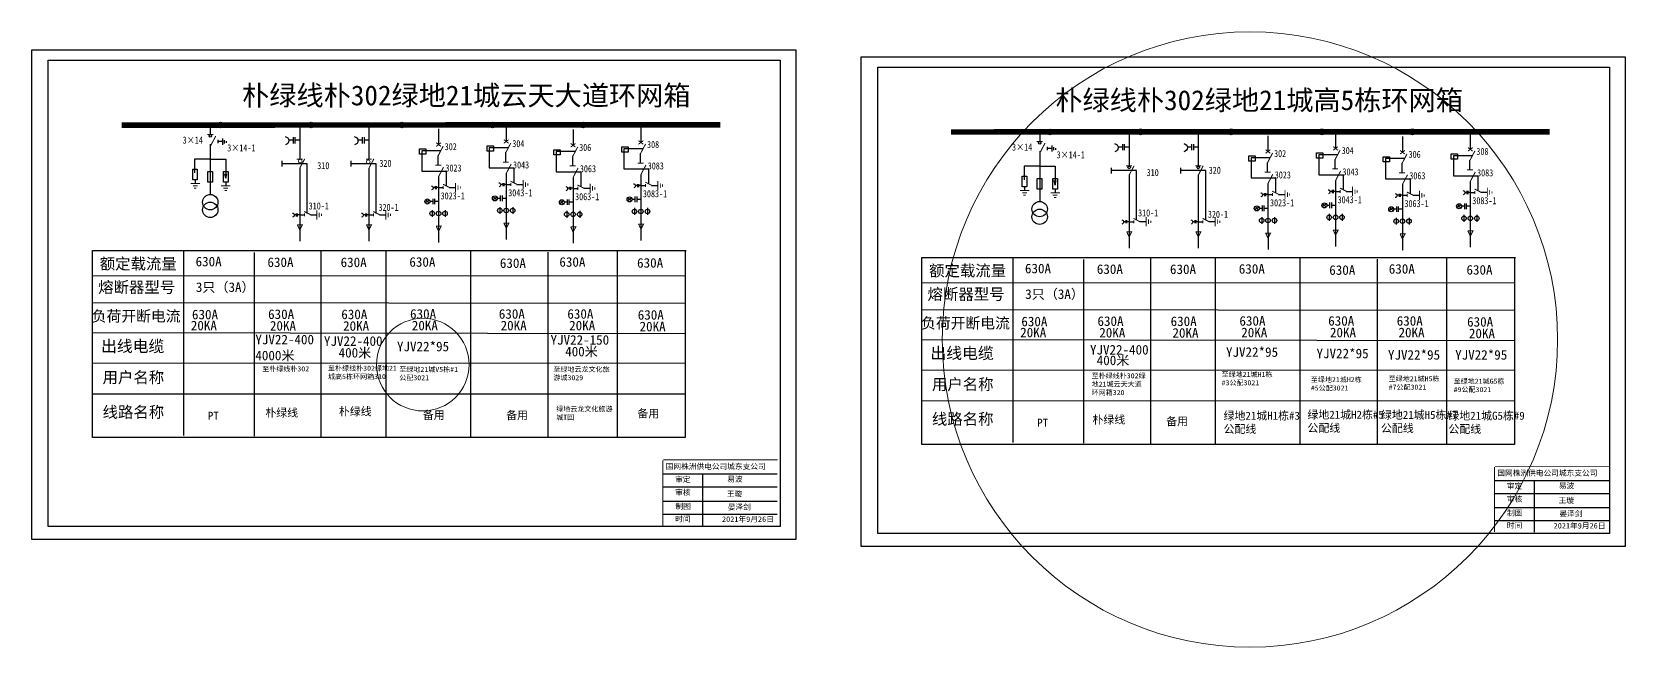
# Model space of a CAD drawing. Header units: millimetres. Extents: x 608 to 925, y 1932 to 2054.
import ezdxf

# ---------------------------------------------------------------- set-up
doc = ezdxf.new("R2010")
doc.units = ezdxf.units.MM
doc.linetypes.add('ACAD_ISO02W100', pattern=[15, 12, -3])
doc.linetypes.add('CENTER', pattern=[50.8, 31.75, -6.35, 6.35, -6.35])
doc.layers.add('1', color=7, linetype='Continuous')
doc.layers.add('2', color=7, linetype='Continuous')
doc.styles.add('HZ', font='simkai_0.ttf')
doc.styles.add('STYLE1', font='txt.shx', dxfattribs={"height": 2.6})
doc.styles.add('字体', font='simkai_0.ttf', dxfattribs={"height": 2.5})
doc.styles.add('道路名', font='simhei.ttf', dxfattribs={"width": 0.8})

msp = doc.modelspace()

# ---------------------------------------------------------------- linework, layer by layer
at = {"color": 7}
for p, q in [((643.04, 2035.57), (643.04, 2033.69)), ((660.85, 2035.08), (660.85, 2028.8)), ((674.61, 2035.08), (674.61, 2028.8)), ((688.5, 2034.81), (688.5, 2031.67)), ((701.96, 2035.42), (701.96, 2032.28)), ((715.29, 2034.65), (715.29, 2031.52)), ((728.79, 2035.23), (728.79, 2032.09)), ((808.2, 2034.19), (808.2, 2032.31)), ((867.13, 2034.04), (867.13, 2030.9)), ((893.95, 2033.85), (893.95, 2030.71)), ((826.01, 2033.7), (826.01, 2027.42)), ((839.78, 2033.7), (839.78, 2027.42)), ((853.66, 2033.43), (853.66, 2030.29)), ((880.45, 2033.27), (880.45, 2030.14)), ((643.03, 2028.73), (639.92, 2028.73)), ((639.92, 2028.73), (639.92, 2026.03)), ((660.85, 2026.99), (660.85, 2023.05)), ((674.61, 2026.99), (674.61, 2023.05)), ((688.5, 2025.28), (688.5, 2015.48)), ((701.96, 2025.89), (701.96, 2016.09)), ((715.29, 2025.13), (715.29, 2015.32)), ((728.79, 2025.7), (728.79, 2015.9)), ((808.2, 2027.35), (805.09, 2027.35)), ((805.09, 2027.35), (805.09, 2024.65)), ((826.01, 2025.61), (826.01, 2021.67)), ((839.78, 2025.61), (839.78, 2021.67)), ((867.13, 2024.51), (867.13, 2014.71)), ((893.95, 2024.32), (893.95, 2014.52)), ((660.85, 2023.05), (660.85, 2019.1)), ((674.61, 2023.05), (674.61, 2019.1)), ((688.5, 2023.1), (689.42, 2023.1)), ((690.62, 2023.12), (691.88, 2023.12)), ((701.96, 2023.71), (702.88, 2023.71)), ((704.09, 2023.73), (705.34, 2023.73)), ((715.29, 2022.94), (716.21, 2022.94)), ((717.41, 2022.97), (718.66, 2022.97)), ((728.79, 2023.52), (729.71, 2023.52)), ((730.91, 2023.54), (732.17, 2023.54)), ((826.01, 2021.67), (826.01, 2017.72)), ((839.78, 2021.67), (839.78, 2017.72)), ((853.66, 2023.9), (853.66, 2014.1)), ((853.66, 2021.72), (854.59, 2021.72)), ((855.79, 2021.74), (857.04, 2021.74)), ((867.13, 2022.33), (868.05, 2022.33)), ((869.25, 2022.35), (870.51, 2022.35)), ((880.45, 2023.75), (880.45, 2013.94)), ((880.45, 2021.56), (881.37, 2021.56)), ((882.57, 2021.59), (883.83, 2021.59)), ((893.95, 2022.14), (894.88, 2022.14)), ((896.08, 2022.16), (897.33, 2022.16)), ((660.85, 2019.1), (660.85, 2015.75)), ((674.61, 2019.1), (674.61, 2015.75)), ((660.85, 2017.67), (661.77, 2017.67)), ((662.97, 2017.7), (664.22, 2017.7)), ((674.61, 2017.67), (675.54, 2017.67)), ((676.74, 2017.7), (677.99, 2017.7)), ((826.01, 2017.72), (826.01, 2014.37)), ((826.01, 2016.29), (826.93, 2016.29)), ((828.13, 2016.32), (829.39, 2016.32)), ((839.78, 2017.72), (839.78, 2014.37)), ((839.78, 2016.29), (840.7, 2016.29)), ((841.9, 2016.32), (843.16, 2016.32))]:
    msp.add_line(p, q, dxfattribs=at)
at = {"color": 7, "linetype": 'CENTER'}
for p, q in [((660.85, 2015.73), (660.85, 2012.42)), ((674.62, 2015.73), (674.62, 2012.42)), ((688.51, 2015.49), (688.51, 2012.16)), ((701.97, 2016.1), (701.97, 2012.77)), ((715.29, 2015.33), (715.29, 2012)), ((728.8, 2015.91), (728.8, 2012.58)), ((826.01, 2014.35), (826.01, 2011.04)), ((839.78, 2014.35), (839.78, 2011.04)), ((853.67, 2014.11), (853.67, 2010.78)), ((867.13, 2014.72), (867.13, 2011.39)), ((880.45, 2013.95), (880.45, 2010.62)), ((893.96, 2014.53), (893.96, 2011.2))]:
    msp.add_line(p, q, dxfattribs=at)
at = {"color": 7, "linetype": 'Continuous'}
for p, q in [((619.55, 2010.54), (737.82, 2010.54)), ((619.55, 1973.32), (619.55, 2010.54)), ((637.68, 2010.53), (637.68, 1973.74)), ((651.8, 2010.15), (651.8, 1973.6)), ((665.08, 2010.47), (665.08, 1973.32)), ((678, 2010.46), (678, 1973.32)), ((694.85, 2010.47), (694.85, 1973.32)), ((710.26, 2010.25), (710.26, 1973.32)), ((724.04, 2010.65), (724.04, 1973.43)), ((737.63, 2010.54), (737.63, 1973.32)), ((784.72, 2009.16), (902.99, 2009.16)), ((784.72, 1971.93), (784.72, 2009.16)), ((802.84, 2009.15), (802.84, 1972.36)), ((816.96, 2008.77), (816.96, 1972.22)), ((830.25, 2009.09), (830.25, 1971.94)), ((843.16, 2009.08), (843.16, 1971.93)), ((860.02, 2009.09), (860.02, 1971.94)), ((875.43, 2008.87), (875.43, 1971.93)), ((889.2, 2009.27), (889.2, 1972.04)), ((902.79, 2009.16), (902.79, 1971.93)), ((619.55, 2005.57), (737.63, 2005.49)), ((784.72, 2004.19), (902.79, 2004.11)), ((619.55, 2000.22), (737.63, 2000.1)), ((784.72, 1998.84), (902.79, 1998.71)), ((619.55, 1994.25), (737.63, 1994.03)), ((784.72, 1992.87), (902.79, 1992.65)), ((619.55, 1988.2), (737.63, 1988.12)), ((784.72, 1986.81), (902.79, 1986.73)), ((619.55, 1982.04), (737.63, 1982.05)), ((784.72, 1980.66), (902.79, 1980.67)), ((737.63, 1973.32), (619.55, 1973.32)), ((902.79, 1971.93), (784.72, 1971.93)), ((733.16, 1966.1), (755.92, 1966.1)), ((741.06, 1966.16), (741.06, 1955.76)), ((898.78, 1964.79), (921.53, 1964.79)), ((906.68, 1964.85), (906.68, 1954.45)), ((733.16, 1963.5), (755.92, 1963.5)), ((898.78, 1962.19), (921.53, 1962.19)), ((733.16, 1960.68), (755.92, 1960.68)), ((733.16, 1958.09), (755.92, 1958.09)), ((898.78, 1959.37), (921.53, 1959.37)), ((898.78, 1956.78), (921.53, 1956.78))]:
    msp.add_line(p, q, dxfattribs=at)
at = {"color": 7}
for points in [[(607.5, 2050.5), (759.63, 2050.5), (759.63, 1953.03), (607.5, 1953.03)], [(610.78, 2048.5), (756.53, 2048.5), (756.53, 1955.58), (610.78, 1955.58)], [(772.67, 2049.11), (924.79, 2049.11), (924.79, 1951.65), (772.67, 1951.65)], [(775.94, 2047.11), (921.7, 2047.11), (921.7, 1954.19), (775.94, 1954.19)]]:
    msp.add_lwpolyline(points, close=True, dxfattribs=at)
for points, format in [([(625.36, 2035.55, 1.12, 1.12, 0), (744.61, 2035.58, 1.12, 1.12, 0)], "xyseb"), ([(790.52, 2034.17, 1.12, 1.12, 0), (909.78, 2034.2, 1.12, 1.12, 0)], "xyseb"), ([(642.45, 2033.67, 0.2, 0.2, 0), (643.63, 2033.67, 0.2, 0.2, 0)], "xyseb"), ([(643.12, 2031.46, 0.2, 0.2, 0), (644.12, 2033.35, 0.2, 0.2, 0)], "xyseb"), ([(657.95, 2033.24, -0.877934), (657.98, 2031.62)], "xyb"), ([(671.72, 2033.24, -0.877934), (671.75, 2031.62)], "xyb"), ([(688.97, 2032.03, 0.2, 0.2, 0), (688.03, 2031.31, 0.2, 0.2, 0)], "xyseb"), ([(688.03, 2032.03, 0.2, 0.2, 0), (688.97, 2031.31, 0.2, 0.2, 0)], "xyseb"), ([(688.43, 2029.47, 0.2, 0.2, 0), (689.42, 2031.36, 0.2, 0.2, 0)], "xyseb"), ([(702.43, 2032.64, 0.2, 0.2, 0), (701.5, 2031.93, 0.2, 0.2, 0)], "xyseb"), ([(701.5, 2032.64, 0.2, 0.2, 0), (702.43, 2031.93, 0.2, 0.2, 0)], "xyseb"), ([(701.89, 2030.08, 0.2, 0.2, 0), (702.89, 2031.97, 0.2, 0.2, 0)], "xyseb"), ([(715.75, 2031.88, 0.2, 0.2, 0), (714.82, 2031.16, 0.2, 0.2, 0)], "xyseb"), ([(714.82, 2031.88, 0.2, 0.2, 0), (715.75, 2031.16, 0.2, 0.2, 0)], "xyseb"), ([(715.21, 2029.31, 0.2, 0.2, 0), (716.21, 2031.2, 0.2, 0.2, 0)], "xyseb"), ([(729.26, 2032.45, 0.2, 0.2, 0), (728.32, 2031.73, 0.2, 0.2, 0)], "xyseb"), ([(728.32, 2032.45, 0.2, 0.2, 0), (729.26, 2031.73, 0.2, 0.2, 0)], "xyseb"), ([(728.72, 2029.89, 0.2, 0.2, 0), (729.72, 2031.78, 0.2, 0.2, 0)], "xyseb"), ([(807.61, 2032.29, 0.2, 0.2, 0), (808.79, 2032.29, 0.2, 0.2, 0)], "xyseb"), ([(808.28, 2030.08, 0.2, 0.2, 0), (809.28, 2031.97, 0.2, 0.2, 0)], "xyseb"), ([(823.11, 2031.86, -0.877934), (823.15, 2030.24)], "xyb"), ([(836.88, 2031.86, -0.877934), (836.91, 2030.24)], "xyb"), ([(854.13, 2030.65, 0.2, 0.2, 0), (853.2, 2029.93, 0.2, 0.2, 0)], "xyseb"), ([(853.2, 2030.65, 0.2, 0.2, 0), (854.13, 2029.93, 0.2, 0.2, 0)], "xyseb"), ([(867.59, 2031.26, 0.2, 0.2, 0), (866.66, 2030.54, 0.2, 0.2, 0)], "xyseb"), ([(866.66, 2031.26, 0.2, 0.2, 0), (867.59, 2030.54, 0.2, 0.2, 0)], "xyseb"), ([(867.05, 2028.7, 0.2, 0.2, 0), (868.05, 2030.59, 0.2, 0.2, 0)], "xyseb"), ([(894.42, 2031.07, 0.2, 0.2, 0), (893.49, 2030.35, 0.2, 0.2, 0)], "xyseb"), ([(893.49, 2031.07, 0.2, 0.2, 0), (894.42, 2030.35, 0.2, 0.2, 0)], "xyseb"), ([(660.26, 2028.78, 0.2, 0.2, 0), (661.43, 2028.78, 0.2, 0.2, 0)], "xyseb"), ([(660.85, 2026.94, 0.2, 0.2, 0), (661.84, 2028.83, 0.2, 0.2, 0)], "xyseb"), ([(674.03, 2028.78, 0.2, 0.2, 0), (675.2, 2028.78, 0.2, 0.2, 0)], "xyseb"), ([(674.61, 2026.94, 0.2, 0.2, 0), (675.61, 2028.83, 0.2, 0.2, 0)], "xyseb"), ([(687.84, 2027.57, 0.2, 0.2, 0), (689.02, 2027.57, 0.2, 0.2, 0)], "xyseb"), ([(701.3, 2028.18, 0.2, 0.2, 0), (702.48, 2028.18, 0.2, 0.2, 0)], "xyseb"), ([(701.96, 2025.89, 0.2, 0.2, 0), (702.96, 2027.79, 0.2, 0.2, 0)], "xyseb"), ([(714.62, 2027.41, 0.2, 0.2, 0), (715.8, 2027.41, 0.2, 0.2, 0)], "xyseb"), ([(728.13, 2027.99, 0.2, 0.2, 0), (729.31, 2027.99, 0.2, 0.2, 0)], "xyseb"), ([(728.79, 2025.7, 0.2, 0.2, 0), (729.79, 2027.6, 0.2, 0.2, 0)], "xyseb"), ([(825.42, 2027.4, 0.2, 0.2, 0), (826.6, 2027.4, 0.2, 0.2, 0)], "xyseb"), ([(826.01, 2025.56, 0.2, 0.2, 0), (827.01, 2027.45, 0.2, 0.2, 0)], "xyseb"), ([(839.19, 2027.4, 0.2, 0.2, 0), (840.37, 2027.4, 0.2, 0.2, 0)], "xyseb"), ([(839.78, 2025.56, 0.2, 0.2, 0), (840.78, 2027.45, 0.2, 0.2, 0)], "xyseb"), ([(853.59, 2028.09, 0.2, 0.2, 0), (854.59, 2029.98, 0.2, 0.2, 0)], "xyseb"), ([(880.92, 2030.49, 0.2, 0.2, 0), (879.98, 2029.78, 0.2, 0.2, 0)], "xyseb"), ([(879.98, 2030.49, 0.2, 0.2, 0), (880.92, 2029.78, 0.2, 0.2, 0)], "xyseb"), ([(880.38, 2027.93, 0.2, 0.2, 0), (881.37, 2029.82, 0.2, 0.2, 0)], "xyseb"), ([(893.88, 2028.51, 0.2, 0.2, 0), (894.88, 2030.4, 0.2, 0.2, 0)], "xyseb"), ([(688.5, 2025.28, 0.2, 0.2, 0), (689.5, 2027.18, 0.2, 0.2, 0)], "xyseb"), ([(702.83, 2024.37, 0.2, 0.2, 0), (704.16, 2023.71, 0.2, 0.2, 0)], "xyseb"), ([(715.29, 2025.13, 0.2, 0.2, 0), (716.28, 2027.02, 0.2, 0.2, 0)], "xyseb"), ([(853, 2026.19, 0.2, 0.2, 0), (854.18, 2026.19, 0.2, 0.2, 0)], "xyseb"), ([(853.66, 2023.9, 0.2, 0.2, 0), (854.66, 2025.79, 0.2, 0.2, 0)], "xyseb"), ([(866.47, 2026.8, 0.2, 0.2, 0), (867.64, 2026.8, 0.2, 0.2, 0)], "xyseb"), ([(867.13, 2024.51, 0.2, 0.2, 0), (868.13, 2026.41, 0.2, 0.2, 0)], "xyseb"), ([(879.79, 2026.03, 0.2, 0.2, 0), (880.97, 2026.03, 0.2, 0.2, 0)], "xyseb"), ([(880.45, 2023.75, 0.2, 0.2, 0), (881.45, 2025.64, 0.2, 0.2, 0)], "xyseb"), ([(893.29, 2026.61, 0.2, 0.2, 0), (894.47, 2026.61, 0.2, 0.2, 0)], "xyseb"), ([(893.95, 2024.32, 0.2, 0.2, 0), (894.95, 2026.21, 0.2, 0.2, 0)], "xyseb"), ([(687.05, 2023.45, -0.877934), (687.07, 2022.64)], "xyb"), ([(689.37, 2023.76, 0.2, 0.2, 0), (690.7, 2023.1, 0.2, 0.2, 0)], "xyseb"), ([(689.42, 2023.4, 0.2, 0.2, 0), (689.42, 2022.79, 0.2, 0.2, 0)], "xyseb"), ([(700.51, 2024.06, -0.877934), (700.53, 2023.25)], "xyb"), ([(702.88, 2024.02, 0.2, 0.2, 0), (702.88, 2023.4, 0.2, 0.2, 0)], "xyseb"), ([(713.84, 2023.29, -0.877934), (713.85, 2022.48)], "xyb"), ([(716.16, 2023.61, 0.2, 0.2, 0), (717.49, 2022.94, 0.2, 0.2, 0)], "xyseb"), ([(716.21, 2023.25, 0.2, 0.2, 0), (716.21, 2022.63, 0.2, 0.2, 0)], "xyseb"), ([(727.34, 2023.87, -0.877934), (727.36, 2023.06)], "xyb"), ([(729.66, 2024.18, 0.2, 0.2, 0), (730.99, 2023.52, 0.2, 0.2, 0)], "xyseb"), ([(729.71, 2023.83, 0.2, 0.2, 0), (729.71, 2023.21, 0.2, 0.2, 0)], "xyseb"), ([(852.21, 2022.07, -0.877934), (852.23, 2021.26)], "xyb"), ([(854.53, 2022.38, 0.2, 0.2, 0), (855.86, 2021.72, 0.2, 0.2, 0)], "xyseb"), ([(854.59, 2022.02, 0.2, 0.2, 0), (854.59, 2021.41, 0.2, 0.2, 0)], "xyseb"), ([(865.68, 2022.68, -0.877934), (865.69, 2021.87)], "xyb"), ([(868, 2022.99, 0.2, 0.2, 0), (869.33, 2022.33, 0.2, 0.2, 0)], "xyseb"), ([(868.05, 2022.63, 0.2, 0.2, 0), (868.05, 2022.02, 0.2, 0.2, 0)], "xyseb"), ([(879, 2021.91, -0.877934), (879.02, 2021.1)], "xyb"), ([(881.32, 2022.22, 0.2, 0.2, 0), (882.65, 2021.56, 0.2, 0.2, 0)], "xyseb"), ([(881.37, 2021.87, 0.2, 0.2, 0), (881.37, 2021.25, 0.2, 0.2, 0)], "xyseb"), ([(892.5, 2022.49, -0.877934), (892.52, 2021.68)], "xyb"), ([(894.82, 2022.8, 0.2, 0.2, 0), (896.15, 2022.14, 0.2, 0.2, 0)], "xyseb"), ([(894.88, 2022.44, 0.2, 0.2, 0), (894.88, 2021.83, 0.2, 0.2, 0)], "xyseb"), ([(659.4, 2018.03, -0.877934), (659.41, 2017.22)], "xyb"), ([(661.72, 2018.34, 0.2, 0.2, 0), (663.05, 2017.67, 0.2, 0.2, 0)], "xyseb"), ([(661.77, 2017.98, 0.2, 0.2, 0), (661.77, 2017.37, 0.2, 0.2, 0)], "xyseb"), ([(673.17, 2018.03, -0.877934), (673.18, 2017.22)], "xyb"), ([(675.48, 2018.34, 0.2, 0.2, 0), (676.82, 2017.67, 0.2, 0.2, 0)], "xyseb"), ([(675.54, 2017.98, 0.2, 0.2, 0), (675.54, 2017.37, 0.2, 0.2, 0)], "xyseb"), ([(660.35, 2015.69, 0.2, 0.2, 0), (661.37, 2015.69, 0.2, 0.2, 0), (660.85, 2014.66, 0.2, 0.2, 0), (660.37, 2015.71, 0.2, 0.2, 0)], "xyseb"), ([(674.12, 2015.69, 0.2, 0.2, 0), (675.14, 2015.69, 0.2, 0.2, 0), (674.62, 2014.66, 0.2, 0.2, 0), (674.14, 2015.71, 0.2, 0.2, 0)], "xyseb"), ([(688.01, 2015.42, 0.2, 0.2, 0), (689.03, 2015.42, 0.2, 0.2, 0), (688.51, 2014.39, 0.2, 0.2, 0), (688.02, 2015.44, 0.2, 0.2, 0)], "xyseb"), ([(701.47, 2016.03, 0.2, 0.2, 0), (702.49, 2016.03, 0.2, 0.2, 0), (701.97, 2015, 0.2, 0.2, 0), (701.49, 2016.05, 0.2, 0.2, 0)], "xyseb"), ([(714.79, 2015.26, 0.2, 0.2, 0), (715.81, 2015.26, 0.2, 0.2, 0), (715.29, 2014.24, 0.2, 0.2, 0), (714.81, 2015.28, 0.2, 0.2, 0)], "xyseb"), ([(728.3, 2015.84, 0.2, 0.2, 0), (729.32, 2015.84, 0.2, 0.2, 0), (728.8, 2014.81, 0.2, 0.2, 0), (728.31, 2015.86, 0.2, 0.2, 0)], "xyseb"), ([(824.56, 2016.65, -0.877934), (824.58, 2015.84)], "xyb"), ([(826.88, 2016.96, 0.2, 0.2, 0), (828.21, 2016.29, 0.2, 0.2, 0)], "xyseb"), ([(826.93, 2016.6, 0.2, 0.2, 0), (826.93, 2015.99, 0.2, 0.2, 0)], "xyseb"), ([(838.33, 2016.65, -0.877934), (838.34, 2015.84)], "xyb"), ([(840.65, 2016.96, 0.2, 0.2, 0), (841.98, 2016.29, 0.2, 0.2, 0)], "xyseb"), ([(840.7, 2016.6, 0.2, 0.2, 0), (840.7, 2015.99, 0.2, 0.2, 0)], "xyseb"), ([(825.52, 2014.31, 0.2, 0.2, 0), (826.53, 2014.31, 0.2, 0.2, 0), (826.01, 2013.28, 0.2, 0.2, 0), (825.53, 2014.32, 0.2, 0.2, 0)], "xyseb"), ([(839.29, 2014.31, 0.2, 0.2, 0), (840.3, 2014.31, 0.2, 0.2, 0), (839.78, 2013.28, 0.2, 0.2, 0), (839.3, 2014.32, 0.2, 0.2, 0)], "xyseb"), ([(853.17, 2014.04, 0.2, 0.2, 0), (854.19, 2014.04, 0.2, 0.2, 0), (853.67, 2013.01, 0.2, 0.2, 0), (853.19, 2014.06, 0.2, 0.2, 0)], "xyseb"), ([(866.64, 2014.65, 0.2, 0.2, 0), (867.65, 2014.65, 0.2, 0.2, 0), (867.13, 2013.62, 0.2, 0.2, 0), (866.65, 2014.67, 0.2, 0.2, 0)], "xyseb"), ([(879.96, 2013.88, 0.2, 0.2, 0), (880.97, 2013.88, 0.2, 0.2, 0), (880.45, 2012.85, 0.2, 0.2, 0), (879.97, 2013.9, 0.2, 0.2, 0)], "xyseb"), ([(893.46, 2014.46, 0.2, 0.2, 0), (894.48, 2014.46, 0.2, 0.2, 0), (893.96, 2013.43, 0.2, 0.2, 0), (893.48, 2014.48, 0.2, 0.2, 0)], "xyseb")]:
    msp.add_lwpolyline(points, format=format, dxfattribs=at)
for points in [[(644.53, 2032.59), (644.53, 2031.94)], [(645.44, 2032.3), (644.6, 2032.3)], [(645.44, 2032.86), (645.44, 2031.64)], [(645.81, 2032.51), (645.81, 2031.91)], [(646.17, 2032.34), (646.17, 2031.98)], [(659.51, 2032.56), (658.67, 2032.56)], [(659.51, 2033.12), (659.51, 2031.9)], [(659.88, 2033.12), (659.88, 2031.9)], [(660.85, 2032.56), (659.88, 2032.56)], [(673.28, 2032.56), (672.44, 2032.56)], [(673.28, 2033.12), (673.28, 2031.9)], [(673.65, 2033.12), (673.65, 2031.9)], [(674.61, 2032.56), (673.65, 2032.56)], [(809.7, 2031.21), (809.7, 2030.56)], [(810.6, 2030.91), (809.76, 2030.91)], [(810.6, 2031.47), (810.6, 2030.26)], [(810.98, 2031.13), (810.98, 2030.53)], [(811.33, 2030.96), (811.33, 2030.6)], [(824.67, 2031.18), (823.83, 2031.18)], [(824.67, 2031.74), (824.67, 2030.52)], [(825.04, 2031.74), (825.04, 2030.52)], [(826.01, 2031.18), (825.04, 2031.18)], [(838.44, 2031.18), (837.6, 2031.18)], [(838.44, 2031.74), (838.44, 2030.52)], [(838.81, 2031.74), (838.81, 2030.52)], [(839.78, 2031.18), (838.81, 2031.18)], [(657.28, 2028.42), (657.28, 2027.31)], [(671.05, 2028.42), (671.05, 2027.31)], [(822.45, 2027.04), (822.45, 2025.92)], [(836.22, 2027.04), (836.22, 2025.92)], [(687.83, 2023.11), (687.41, 2023.11)], [(687.83, 2023.39), (687.83, 2022.78)], [(688.02, 2023.39), (688.02, 2022.78)], [(688.5, 2023.11), (688.02, 2023.11)], [(701.29, 2023.72), (700.87, 2023.72)], [(701.29, 2024), (701.29, 2023.39)], [(701.48, 2024), (701.48, 2023.39)], [(701.96, 2023.72), (701.48, 2023.72)], [(714.61, 2022.95), (714.19, 2022.95)], [(714.61, 2023.23), (714.61, 2022.62)], [(714.8, 2023.23), (714.8, 2022.62)], [(715.28, 2022.95), (714.8, 2022.95)], [(728.12, 2023.53), (727.7, 2023.53)], [(728.12, 2023.81), (728.12, 2023.2)], [(728.31, 2023.81), (728.31, 2023.2)], [(728.79, 2023.53), (728.31, 2023.53)], [(852.99, 2021.73), (852.57, 2021.73)], [(852.99, 2022.01), (852.99, 2021.4)], [(853.18, 2022.01), (853.18, 2021.4)], [(853.66, 2021.73), (853.18, 2021.73)], [(866.46, 2022.34), (866.04, 2022.34)], [(866.46, 2022.62), (866.46, 2022.01)], [(866.64, 2022.62), (866.64, 2022.01)], [(867.13, 2022.34), (866.64, 2022.34)], [(879.78, 2021.57), (879.36, 2021.57)], [(879.78, 2021.85), (879.78, 2021.24)], [(879.97, 2021.85), (879.97, 2021.24)], [(880.45, 2021.57), (879.97, 2021.57)], [(893.28, 2022.15), (892.86, 2022.15)], [(893.28, 2022.43), (893.28, 2021.82)], [(893.47, 2022.43), (893.47, 2021.82)], [(893.95, 2022.15), (893.47, 2022.15)], [(660.17, 2017.96), (660.17, 2017.36)], [(660.36, 2017.96), (660.36, 2017.36)], [(673.94, 2017.96), (673.94, 2017.36)], [(674.13, 2017.96), (674.13, 2017.36)], [(660.17, 2017.68), (659.75, 2017.68)], [(660.84, 2017.68), (660.36, 2017.68)], [(673.94, 2017.68), (673.52, 2017.68)], [(674.61, 2017.68), (674.13, 2017.68)], [(825.34, 2016.3), (824.92, 2016.3)], [(825.34, 2016.58), (825.34, 2015.98)], [(825.52, 2016.58), (825.52, 2015.98)], [(826.01, 2016.3), (825.52, 2016.3)], [(839.11, 2016.3), (838.69, 2016.3)], [(839.11, 2016.58), (839.11, 2015.98)], [(839.29, 2016.58), (839.29, 2015.98)], [(839.78, 2016.3), (839.29, 2016.3)]]:
    msp.add_lwpolyline(points, dxfattribs=at)
at = {"color": 7, "linetype": 'ACAD_ISO02W100'}
for points in [[(662.33, 2017.97), (662.33, 2027.86), (657.28, 2027.86)], [(676.1, 2017.97), (676.1, 2027.86), (671.05, 2027.86)], [(827.49, 2016.59), (827.49, 2026.48), (822.45, 2026.48)], [(841.26, 2016.59), (841.26, 2026.48), (836.22, 2026.48)]]:
    msp.add_lwpolyline(points, dxfattribs=at)
at = {"color": 7, "linetype": 'Continuous', "const_width": 0.182}
for points in [[(733.16, 1968.76), (733.15, 1955.8)], [(733.25, 1968.89), (756, 1968.89)], [(898.78, 1967.45), (898.77, 1954.49)], [(898.87, 1967.58), (921.62, 1967.58)]]:
    msp.add_lwpolyline(points, dxfattribs=at)
at = {"color": 1, "lineweight": 5}
for centre, radius in [((850.08, 1992.84), 61.27), ((685.35, 1987.84), 9.22)]:
    msp.add_circle(centre, radius, dxfattribs=at)
at = {"color": 7}
for centre, radius in [((645.06, 2035.56), 0.556), ((663.12, 2035.57), 0.556), ((681.17, 2035.57), 0.556), ((699.22, 2035.57), 0.556), ((717.27, 2035.57), 0.556), ((810.22, 2034.18), 0.556), ((828.28, 2034.19), 0.556), ((846.33, 2034.19), 0.556), ((864.38, 2034.19), 0.556), ((882.43, 2034.19), 0.556), ((643.04, 2033.39), 0.256), ((808.2, 2032.01), 0.256), ((826.01, 2027.12), 0.256), ((839.78, 2027.12), 0.256)]:
    msp.add_circle(centre, radius, dxfattribs=at)
at = {"color": 0, "lineweight": 5}
for centre in [(660.95, 2028.37), (674.48, 2028.23)]:
    msp.add_circle(centre, 0.366, dxfattribs=at)
at = {"color": 7}
for points in [[(705.27, 2022.77), (705.45, 2022.77), (705.27, 2024.63), (705.45, 2024.63)], [(732.09, 2022.58), (732.28, 2022.58), (732.09, 2024.44), (732.28, 2024.44)], [(639.11, 2024), (639.11, 2023.81), (640.97, 2024), (640.97, 2023.81)], [(640.5, 2023.35), (640.5, 2023.53), (639.57, 2023.35), (639.57, 2023.53)], [(639.8, 2023.07), (639.8, 2022.88), (640.27, 2023.07), (640.27, 2022.88)], [(645.19, 2023.54), (645.19, 2023.35), (647.05, 2023.54), (647.05, 2023.35)], [(646.59, 2022.89), (646.59, 2023.08), (645.66, 2022.89), (645.66, 2023.08)], [(645.89, 2022.61), (645.89, 2022.42), (646.36, 2022.61), (646.36, 2022.42)], [(691.8, 2022.16), (691.99, 2022.16), (691.8, 2024.02), (691.99, 2024.02)], [(692.45, 2023.55), (692.27, 2023.55), (692.45, 2022.62), (692.27, 2022.62)], [(692.73, 2022.85), (692.92, 2022.85), (692.73, 2023.32), (692.92, 2023.32)], [(705.92, 2024.16), (705.73, 2024.16), (705.92, 2023.23), (705.73, 2023.23)], [(706.2, 2023.47), (706.38, 2023.47), (706.2, 2023.93), (706.38, 2023.93)], [(718.59, 2022), (718.77, 2022), (718.59, 2023.86), (718.77, 2023.86)], [(719.24, 2023.4), (719.05, 2023.4), (719.24, 2022.47), (719.05, 2022.47)], [(719.52, 2022.7), (719.71, 2022.7), (719.52, 2023.16), (719.71, 2023.16)], [(732.74, 2023.97), (732.56, 2023.97), (732.74, 2023.04), (732.56, 2023.04)], [(733.02, 2023.28), (733.21, 2023.28), (733.02, 2023.74), (733.21, 2023.74)], [(804.27, 2022.62), (804.27, 2022.43), (806.13, 2022.62), (806.13, 2022.43)], [(805.67, 2021.96), (805.67, 2022.15), (804.74, 2021.96), (804.74, 2022.15)], [(804.97, 2021.68), (804.97, 2021.5), (805.43, 2021.68), (805.43, 2021.5)], [(810.36, 2022.16), (810.36, 2021.97), (812.22, 2022.16), (812.22, 2021.97)], [(811.75, 2021.51), (811.75, 2021.69), (810.82, 2021.51), (810.82, 2021.69)], [(811.05, 2021.23), (811.05, 2021.04), (811.52, 2021.23), (811.52, 2021.04)], [(856.97, 2020.77), (857.15, 2020.77), (856.97, 2022.64), (857.15, 2022.64)], [(857.62, 2022.17), (857.43, 2022.17), (857.62, 2021.24), (857.43, 2021.24)], [(857.9, 2021.47), (858.08, 2021.47), (857.9, 2021.94), (858.08, 2021.94)], [(870.43, 2021.39), (870.62, 2021.39), (870.43, 2023.25), (870.62, 2023.25)], [(871.08, 2022.78), (870.9, 2022.78), (871.08, 2021.85), (870.9, 2021.85)], [(871.36, 2022.08), (871.55, 2022.08), (871.36, 2022.55), (871.55, 2022.55)], [(883.75, 2020.62), (883.94, 2020.62), (883.75, 2022.48), (883.94, 2022.48)], [(884.4, 2022.02), (884.22, 2022.02), (884.4, 2021.08), (884.22, 2021.08)], [(884.68, 2021.32), (884.87, 2021.32), (884.68, 2021.78), (884.87, 2021.78)], [(897.26, 2021.2), (897.44, 2021.2), (897.26, 2023.06), (897.44, 2023.06)], [(897.91, 2022.59), (897.72, 2022.59), (897.91, 2021.66), (897.72, 2021.66)], [(898.19, 2021.89), (898.37, 2021.89), (898.19, 2022.36), (898.37, 2022.36)], [(664.15, 2016.73), (664.33, 2016.73), (664.15, 2018.6), (664.33, 2018.6)], [(664.8, 2018.13), (664.61, 2018.13), (664.8, 2017.2), (664.61, 2017.2)], [(677.92, 2016.73), (678.1, 2016.73), (677.92, 2018.6), (678.1, 2018.6)], [(678.57, 2018.13), (678.38, 2018.13), (678.57, 2017.2), (678.38, 2017.2)], [(665.08, 2017.43), (665.26, 2017.43), (665.08, 2017.9), (665.26, 2017.9)], [(678.85, 2017.43), (679.03, 2017.43), (678.85, 2017.9), (679.03, 2017.9)], [(829.31, 2015.35), (829.5, 2015.35), (829.31, 2017.21), (829.5, 2017.21)], [(829.96, 2016.75), (829.78, 2016.75), (829.96, 2015.82), (829.78, 2015.82)], [(830.24, 2016.05), (830.43, 2016.05), (830.24, 2016.52), (830.43, 2016.52)], [(843.08, 2015.35), (843.27, 2015.35), (843.08, 2017.21), (843.27, 2017.21)], [(843.73, 2016.75), (843.55, 2016.75), (843.73, 2015.82), (843.55, 2015.82)], [(844.01, 2016.05), (844.2, 2016.05), (844.01, 2016.52), (844.2, 2016.52)]]:
    msp.add_trace(points, dxfattribs=at)
at = {"layer": '1', "color": 7}
for p, q in [((643.03, 2031.73), (643.03, 2021.82)), ((698.59, 2031.02), (698.59, 2027.02)), ((702.39, 2031.02), (698.59, 2031.02)), ((725.42, 2030.83), (725.42, 2026.83)), ((729.22, 2030.83), (725.42, 2030.83)), ((643.03, 2028.73), (646.13, 2028.73)), ((646.13, 2028.73), (646.13, 2024.95)), ((685.13, 2030.41), (685.13, 2026.4)), ((688.93, 2030.41), (685.13, 2030.41)), ((688.43, 2027.57), (688.43, 2029.47)), ((701.89, 2028.18), (701.89, 2030.08)), ((711.92, 2030.26), (711.92, 2026.25)), ((715.71, 2030.26), (711.92, 2030.26)), ((715.21, 2027.41), (715.21, 2029.31)), ((728.72, 2027.99), (728.72, 2029.89)), ((808.2, 2030.35), (808.2, 2020.43)), ((850.3, 2029.03), (850.3, 2025.02)), ((854.09, 2029.03), (850.3, 2029.03)), ((853.59, 2026.19), (853.59, 2028.09)), ((863.76, 2029.64), (863.76, 2025.63)), ((867.55, 2029.64), (863.76, 2029.64)), ((867.05, 2026.8), (867.05, 2028.7)), ((877.08, 2028.88), (877.08, 2024.87)), ((880.88, 2028.88), (877.08, 2028.88)), ((880.38, 2026.03), (880.38, 2027.93)), ((890.59, 2029.45), (890.59, 2025.44)), ((894.38, 2029.45), (890.59, 2029.45)), ((893.88, 2026.61), (893.88, 2028.51)), ((640.04, 2024.64), (640.04, 2024)), ((646.13, 2024.95), (645.93, 2025.86)), ((646.13, 2024.95), (646.33, 2025.86)), ((685.13, 2026.4), (690.01, 2026.4)), ((690.01, 2026.4), (690.01, 2023.49)), ((698.59, 2027.02), (703.47, 2027.02)), ((703.47, 2027.02), (703.47, 2024.1)), ((711.92, 2026.25), (716.8, 2026.25)), ((716.8, 2026.25), (716.8, 2023.33)), ((725.42, 2026.83), (730.3, 2026.83)), ((730.3, 2026.83), (730.3, 2023.91)), ((808.2, 2027.35), (811.29, 2027.35)), ((811.29, 2023.57), (811.09, 2024.48)), ((811.29, 2027.35), (811.29, 2023.57)), ((811.29, 2023.57), (811.49, 2024.48)), ((850.3, 2025.02), (855.18, 2025.02)), ((855.18, 2025.02), (855.18, 2022.11)), ((863.76, 2025.63), (868.64, 2025.63)), ((868.64, 2025.63), (868.64, 2022.72)), ((877.08, 2024.87), (881.96, 2024.87)), ((881.96, 2024.87), (881.96, 2021.95)), ((890.59, 2025.44), (895.47, 2025.44)), ((895.47, 2025.44), (895.47, 2022.53)), ((646.12, 2024.18), (646.12, 2023.54)), ((700.14, 2021.22), (699.31, 2020.66)), ((700.08, 2020.59), (699.39, 2021.31)), ((700.79, 2021.49), (700.79, 2020.39)), ((701.14, 2021.49), (701.14, 2020.39)), ((726.91, 2020.4), (726.21, 2021.12)), ((727.61, 2021.3), (727.61, 2020.2)), ((727.96, 2021.3), (727.96, 2020.2)), ((805.2, 2023.25), (805.2, 2022.62)), ((811.29, 2022.8), (811.29, 2022.16)), ((686.68, 2020.61), (685.85, 2020.05)), ((686.62, 2019.97), (685.92, 2020.7)), ((687.32, 2020.33), (686.77, 2020.33)), ((687.25, 2018.61), (687.25, 2017.25)), ((687.32, 2020.88), (687.32, 2019.78)), ((687.67, 2020.88), (687.67, 2019.78)), ((688.5, 2020.33), (687.67, 2020.33)), ((689.81, 2018.61), (689.81, 2017.25)), ((700.79, 2020.94), (700.23, 2020.94)), ((700.71, 2019.23), (700.71, 2017.87)), ((701.96, 2020.94), (701.14, 2020.94)), ((703.27, 2019.23), (703.27, 2017.87)), ((713.46, 2020.46), (712.63, 2019.89)), ((713.4, 2019.82), (712.71, 2020.55)), ((714.11, 2020.17), (713.55, 2020.17)), ((714.04, 2018.46), (714.04, 2017.1)), ((714.11, 2020.72), (714.11, 2019.63)), ((714.46, 2020.72), (714.46, 2019.63)), ((715.29, 2020.17), (714.46, 2020.17)), ((716.6, 2018.46), (716.6, 2017.1)), ((726.97, 2021.03), (726.14, 2020.47)), ((727.61, 2020.75), (727.06, 2020.75)), ((727.54, 2019.04), (727.54, 2017.67)), ((728.79, 2020.75), (727.96, 2020.75)), ((730.1, 2019.04), (730.1, 2017.67)), ((851.84, 2019.23), (851.01, 2018.67)), ((851.78, 2018.59), (851.09, 2019.32)), ((852.49, 2018.95), (851.93, 2018.95)), ((852.49, 2019.5), (852.49, 2018.4)), ((852.84, 2019.5), (852.84, 2018.4)), ((853.66, 2018.95), (852.84, 2018.95)), ((865.31, 2019.84), (864.47, 2019.28)), ((865.25, 2019.2), (864.55, 2019.93)), ((865.95, 2019.56), (865.39, 2019.56)), ((865.95, 2020.11), (865.95, 2019.01)), ((866.3, 2020.11), (866.3, 2019.01)), ((867.13, 2019.56), (866.3, 2019.56)), ((878.63, 2019.08), (877.8, 2018.51)), ((878.57, 2018.44), (877.87, 2019.16)), ((879.27, 2018.79), (878.72, 2018.79)), ((879.27, 2019.34), (879.27, 2018.24)), ((879.62, 2019.34), (879.62, 2018.24)), ((880.45, 2018.79), (879.62, 2018.79)), ((892.13, 2019.65), (891.3, 2019.09)), ((892.07, 2019.01), (891.38, 2019.74)), ((892.78, 2019.37), (892.22, 2019.37)), ((892.78, 2019.92), (892.78, 2018.82)), ((893.13, 2019.92), (893.13, 2018.82)), ((893.95, 2019.37), (893.13, 2019.37)), ((852.41, 2017.23), (852.41, 2015.87)), ((854.98, 2017.23), (854.98, 2015.87)), ((865.88, 2017.84), (865.88, 2016.48)), ((868.44, 2017.84), (868.44, 2016.48)), ((879.2, 2017.08), (879.2, 2015.72)), ((881.76, 2017.08), (881.76, 2015.72)), ((892.7, 2017.65), (892.7, 2016.29)), ((895.27, 2017.65), (895.27, 2016.29))]:
    msp.add_line(p, q, dxfattribs=at)
for points in [[(684.68, 2030.79), (685.94, 2030.79), (685.94, 2029.75), (684.68, 2029.75)], [(698.15, 2031.4), (699.41, 2031.4), (699.41, 2030.37), (698.15, 2030.37)], [(724.97, 2031.21), (726.23, 2031.21), (726.23, 2030.18), (724.97, 2030.18)], [(711.47, 2030.63), (712.73, 2030.63), (712.73, 2029.6), (711.47, 2029.6)], [(849.85, 2029.41), (851.11, 2029.41), (851.11, 2028.37), (849.85, 2028.37)], [(863.31, 2030.02), (864.57, 2030.02), (864.57, 2028.98), (863.31, 2028.98)], [(876.63, 2029.25), (877.89, 2029.25), (877.89, 2028.22), (876.63, 2028.22)], [(890.14, 2029.83), (891.4, 2029.83), (891.4, 2028.79), (890.14, 2028.79)]]:
    msp.add_lwpolyline(points, close=True, dxfattribs=at)
for centre, radius in [((643.03, 2020.19), 1.53), ((699.73, 2020.94), 0.504), ((726.55, 2020.75), 0.504), ((643.03, 2018.67), 1.53), ((686.26, 2020.33), 0.504), ((687.23, 2017.93), 0.45), ((688.5, 2017.93), 0.45), ((689.79, 2017.93), 0.45), ((700.7, 2018.54), 0.45), ((701.96, 2018.54), 0.45), ((703.26, 2018.54), 0.45), ((713.05, 2020.17), 0.504), ((714.02, 2017.78), 0.45), ((715.29, 2017.78), 0.45), ((716.58, 2017.78), 0.45), ((727.52, 2018.35), 0.45), ((728.79, 2018.35), 0.45), ((730.09, 2018.35), 0.45), ((808.2, 2018.81), 1.53), ((808.2, 2017.28), 1.53), ((851.43, 2018.95), 0.504), ((864.89, 2019.56), 0.504), ((878.21, 2018.79), 0.504), ((891.72, 2019.37), 0.504), ((852.4, 2016.55), 0.45), ((853.66, 2016.55), 0.45), ((854.96, 2016.55), 0.45), ((865.86, 2017.16), 0.45), ((867.13, 2017.16), 0.45), ((868.42, 2017.16), 0.45), ((879.18, 2016.4), 0.45), ((880.45, 2016.4), 0.45), ((881.74, 2016.4), 0.45), ((892.69, 2016.97), 0.45), ((893.95, 2016.97), 0.45), ((895.25, 2016.97), 0.45)]:
    msp.add_circle(centre, radius, dxfattribs=at)
at = {"layer": '2', "color": 7}
for points in [[(639.54, 2026.75), (640.45, 2026.75), (640.45, 2024.62), (639.54, 2024.62)], [(642.56, 2026.32), (643.47, 2026.32), (643.47, 2024.18), (642.56, 2024.18)], [(645.67, 2026.32), (646.58, 2026.32), (646.58, 2024.18), (645.67, 2024.18)], [(804.71, 2025.37), (805.62, 2025.37), (805.62, 2023.23), (804.71, 2023.23)], [(807.72, 2024.94), (808.63, 2024.94), (808.63, 2022.8), (807.72, 2022.8)], [(810.83, 2024.94), (811.74, 2024.94), (811.74, 2022.8), (810.83, 2022.8)]]:
    msp.add_lwpolyline(points, close=True, dxfattribs=at)

# ---------------------------------------------------------------- texts
at = {"color": 7, "linetype": 'Continuous', "style": '道路名', "width": 0.8}
for s, p in [('3×14', (637.54, 2031.85)), ('3×14-1', (646.41, 2030.31)), ('302', (689.72, 2030.55)), ('304', (703.18, 2031.16)), ('306', (716.5, 2030.39)), ('308', (730.01, 2030.97)), ('3×14', (802.7, 2030.46)), ('304', (868.34, 2029.78)), ('308', (895.17, 2029.59)), ('310', (664.34, 2026.77)), ('320', (676.71, 2027.23)), ('3023', (689.86, 2026.3)), ('3043', (703.32, 2026.91)), ('3063', (716.64, 2026.15)), ('3083', (730.15, 2026.72)), ('3×14-1', (811.57, 2028.93)), ('302', (854.88, 2029.17)), ('306', (881.67, 2029.01)), ('310', (829.5, 2025.39)), ('320', (841.87, 2025.85)), ('3023', (855.02, 2024.92)), ('3043', (868.49, 2025.53)), ('3063', (881.81, 2024.76)), ('3083', (895.31, 2025.34)), ('3023-1', (688.9, 2020.75)), ('3043-1', (702.37, 2021.36)), ('3063-1', (715.69, 2020.59)), ('3083-1', (729.19, 2021.17)), ('3043-1', (867.53, 2019.98)), ('3083-1', (894.36, 2019.79)), ('310-1', (662.63, 2018.74)), ('320-1', (676.53, 2018.46)), ('310-1', (827.8, 2017.36)), ('320-1', (841.7, 2017.08)), ('3023-1', (854.07, 2019.37)), ('3063-1', (880.85, 2019.21))]:
    msp.add_text(s, height=1.405, dxfattribs=at).set_placement(p)
at = {"color": 7, "char_height": 3.9701, "width": 574.8558, "attachment_point": 1}
for s, insert in [('{\\fSimSun|b0|i0|c134|p2;朴绿线朴302绿地21城云天大道环网箱}', (649.36, 2043.44)), ('{\\fSimSun|b0|i0|c134|p2;朴绿线朴302绿地21城高5栋环网箱}', (811.31, 2042.49))]:
    msp.add_mtext(s, dxfattribs=dict(at, insert=insert))
at = {"color": 7, "linetype": 'Continuous', "attachment_point": 1}
for s, insert, char_height, width, style in [('{\\fSimSun|b0|i0|c134|p2;额定载流量}', (621.02, 2009.06), 2.25, 17.3244, 'HZ'), ('{\\fSimSun|b0|i0|c134|p2;630A}', (640.11, 2009.32), 1.9076, 15.3388, 'STYLE1'), ('{\\fSimSun|b0|i0|c134|p2;630A}', (654.42, 2009.19), 1.9076, 15.3388, 'STYLE1'), ('{\\fSimSun|b0|i0|c134|p2;630A}', (668.99, 2009.17), 1.9076, 15.3388, 'STYLE1'), ('{\\fSimSun|b0|i0|c134|p2;630A}', (682.68, 2009.24), 1.9076, 15.3388, 'STYLE1'), ('{\\fSimSun|b0|i0|c134|p2;630A}', (700.7, 2009.01), 1.9076, 15.3388, 'STYLE1'), ('{\\fSimSun|b0|i0|c134|p2;630A}', (712.55, 2009.24), 1.9076, 15.3388, 'STYLE1'), ('{\\fSimSun|b0|i0|c134|p2;630A}', (728.03, 2009.06), 1.9076, 15.3388, 'STYLE1'), ('{\\fSimSun|b0|i0|c134|p2;额定载流量}', (786.18, 2007.68), 2.25, 17.3244, 'HZ'), ('{\\fSimSun|b0|i0|c134|p2;630A}', (805.27, 2007.94), 1.9076, 15.3388, 'STYLE1'), ('{\\fSimSun|b0|i0|c134|p2;630A}', (819.58, 2007.81), 1.9076, 15.3388, 'STYLE1'), ('{\\fSimSun|b0|i0|c134|p2;630A}', (834.15, 2007.79), 1.9076, 15.3388, 'STYLE1'), ('{\\fSimSun|b0|i0|c134|p2;630A}', (847.85, 2007.86), 1.9076, 15.3388, 'STYLE1'), ('{\\fSimSun|b0|i0|c134|p2;630A}', (865.87, 2007.63), 1.9076, 15.3388, 'STYLE1'), ('{\\fSimSun|b0|i0|c134|p2;630A}', (877.72, 2007.86), 1.9076, 15.3388, 'STYLE1'), ('{\\fSimSun|b0|i0|c134|p2;630A}', (893.19, 2007.68), 1.9076, 15.3388, 'STYLE1'), ('{\\fSimSun|b0|i0|c134|p2;熔断器型号}', (620.71, 2004.38), 2.25, 17.9688, 'HZ'), ('{\\fSimSun|b0|i0|c134|p2;3只（3A）}', (640.16, 2004.22), 1.9076, 15.3388, 'STYLE1'), ('{\\fSimSun|b0|i0|c134|p2;熔断器型号}', (785.87, 2003), 2.25, 17.9688, 'HZ'), ('{\\fSimSun|b0|i0|c134|p2;3只（3A）}', (805.32, 2002.84), 1.9076, 15.3388, 'STYLE1'), ('{\\fSimSun|b0|i0|c134|p2;\\H0.96x;负荷开断电流}', (619.43, 1998.58), 2.25, 20.5739, 'HZ'), ('{\\fSimSun|b0|i0|c134|p2;20KA}', (639.16, 1996.58), 1.9076, 15.3388, 'STYLE1'), ('{\\fSimSun|b0|i0|c134|p2;630A}', (639.39, 1998.78), 1.9076, 15.3388, 'STYLE1'), ('{\\fSimSun|b0|i0|c134|p2;630A}', (654.55, 1998.84), 1.9076, 15.3388, 'STYLE1'), ('{\\fSimSun|b0|i0|c134|p2;20KA}', (654.91, 1996.53), 1.9076, 15.3388, 'STYLE1'), ('{\\fSimSun|b0|i0|c134|p2;630A}', (669.12, 1998.81), 1.9076, 15.3388, 'STYLE1'), ('{\\fSimSun|b0|i0|c134|p2;20KA}', (669.48, 1996.5), 1.9076, 15.3388, 'STYLE1'), ('{\\fSimSun|b0|i0|c134|p2;630A}', (682.82, 1998.89), 1.9076, 15.3388, 'STYLE1'), ('{\\fSimSun|b0|i0|c134|p2;20KA}', (683.17, 1996.58), 1.9076, 15.3388, 'STYLE1'), ('{\\fSimSun|b0|i0|c134|p2;630A}', (700.49, 1998.89), 1.9076, 15.3388, 'STYLE1'), ('{\\fSimSun|b0|i0|c134|p2;20KA}', (700.85, 1996.58), 1.9076, 15.3388, 'STYLE1'), ('{\\fSimSun|b0|i0|c134|p2;630A}', (714.14, 1998.89), 1.9076, 15.3388, 'STYLE1'), ('{\\fSimSun|b0|i0|c134|p2;20KA}', (714.5, 1996.58), 1.9076, 15.3388, 'STYLE1'), ('{\\fSimSun|b0|i0|c134|p2;630A}', (728.16, 1998.7), 1.9076, 15.3388, 'STYLE1'), ('{\\fSimSun|b0|i0|c134|p2;20KA}', (728.52, 1996.39), 1.9076, 15.3388, 'STYLE1'), ('{\\fSimSun|b0|i0|c134|p2;\\H0.96x;负荷开断电流}', (784.59, 1997.19), 2.25, 20.5739, 'HZ'), ('{\\fSimSun|b0|i0|c134|p2;630A}', (804.55, 1997.39), 1.9076, 15.3388, 'STYLE1'), ('{\\fSimSun|b0|i0|c134|p2;630A}', (819.71, 1997.46), 1.9076, 15.3388, 'STYLE1'), ('{\\fSimSun|b0|i0|c134|p2;630A}', (834.28, 1997.43), 1.9076, 15.3388, 'STYLE1'), ('{\\fSimSun|b0|i0|c134|p2;630A}', (847.98, 1997.51), 1.9076, 15.3388, 'STYLE1'), ('{\\fSimSun|b0|i0|c134|p2;630A}', (865.66, 1997.51), 1.9076, 15.3388, 'STYLE1'), ('{\\fSimSun|b0|i0|c134|p2;630A}', (879.3, 1997.51), 1.9076, 15.3388, 'STYLE1'), ('{\\fSimSun|b0|i0|c134|p2;630A}', (893.32, 1997.32), 1.9076, 15.3388, 'STYLE1'), ('{\\fSimSun|b0|i0|c134|p2;出线电缆}', (621.27, 1992.67), 2.312, 15.7617, 'HZ'), ('{\\fSimSun|b0|i0|c134|p2;YJV22-400\\P4000米}', (652.01, 1993.79), 1.9076, 15.3388, 'STYLE1'), ('{\\fSimSun|b0|i0|c134|p2;YJV22-400}', (665.66, 1993.49), 1.9076, 15.3388, 'STYLE1'), ('{\\fSimSun|b0|i0|c134|p2;YJV22*95}', (680.21, 1992.41), 1.9076, 15.3388, 'STYLE1'), ('{\\fSimSun|b0|i0|c134|p2;YJV22-150}', (710.79, 1993.72), 1.9076, 15.3388, 'STYLE1'), ('{\\fSimSun|b0|i0|c134|p2;20KA}', (804.32, 1995.2), 1.9076, 15.3388, 'STYLE1'), ('{\\fSimSun|b0|i0|c134|p2;20KA}', (820.07, 1995.15), 1.9076, 15.3388, 'STYLE1'), ('{\\fSimSun|b0|i0|c134|p2;20KA}', (834.64, 1995.12), 1.9076, 15.3388, 'STYLE1'), ('{\\fSimSun|b0|i0|c134|p2;20KA}', (848.34, 1995.2), 1.9076, 15.3388, 'STYLE1'), ('{\\fSimSun|b0|i0|c134|p2;20KA}', (866.01, 1995.2), 1.9076, 15.3388, 'STYLE1'), ('{\\fSimSun|b0|i0|c134|p2;20KA}', (879.66, 1995.2), 1.9076, 15.3388, 'STYLE1'), ('{\\fSimSun|b0|i0|c134|p2;20KA}', (893.68, 1995.01), 1.9076, 15.3388, 'STYLE1'), ('{\\fSimSun|b0|i0|c134|p2;400米}', (668.59, 1991.17), 1.9076, 15.3388, 'STYLE1'), ('{\\fSimSun|b0|i0|c134|p2;400米}', (713.71, 1991.4), 1.9076, 15.3388, 'STYLE1'), ('{\\fSimSun|b0|i0|c134|p2;出线电缆}', (786.43, 1991.29), 2.312, 15.7617, 'HZ'), ('{\\fSimSun|b0|i0|c134|p2;YJV22-400}', (818.22, 1991.76), 1.9076, 15.3388, 'STYLE1'), ('{\\fSimSun|b0|i0|c134|p2;400米}', (819.56, 1989.65), 1.9076, 15.3388, 'STYLE1'), ('{\\fSimSun|b0|i0|c134|p2;YJV22*95}', (845.3, 1991.3), 1.9076, 15.3388, 'STYLE1'), ('{\\fSimSun|b0|i0|c134|p2;YJV22*95}', (863.33, 1991.02), 1.9076, 15.3388, 'STYLE1'), ('{\\fSimSun|b0|i0|c134|p2;YJV22*95}', (877.56, 1990.74), 1.9076, 15.3388, 'STYLE1'), ('{\\fSimSun|b0|i0|c134|p2;YJV22*95}', (890.94, 1990.74), 1.9076, 15.3388, 'STYLE1'), ('{\\fSimSun|b0|i0|c134|p2;用户名称}', (621.58, 1986.43), 2.25, 15.3388, 'HZ'), ('{\\fSimSun|b0|i0|c134|p54;至\\C0;朴绿线朴302}', (653.38, 1987.5), 1, 12.1387, 'STYLE1'), ('{\\fSimSun|b0|i0|c134|p54;至\\fSimSun|b0|i0|c134|p2;朴绿线朴302绿地21城高5栋环网箱\\fSimSun|b0|i0|c134|p54;\\C0;310}', (666.48, 1987.63), 1, 12.1387, 'STYLE1'), ('{\\fSimSun|b0|i0|c134|p54;至\\fSimSun|b0|i0|c134|p2;绿地21城V5栋#1公配3021}', (680.68, 1987.4), 1, 12.1387, 'STYLE1'), ('{\\fSimSun|b0|i0|c134|p54;至\\fSimSun|b0|i0|c134|p2;绿地云龙文化旅游城3029}', (711.36, 1987.41), 1, 12.1387, 'STYLE1'), ('{\\fSimSun|b0|i0|c134|p54;至\\fSimSun|b0|i0|c134|p2;朴绿线朴302绿地21城云天大道环网箱320}', (818.55, 1986.12), 1, 11.1112, 'STYLE1'), ('{\\fSimSun|b0|i0|c134|p54;至\\fSimSun|b0|i0|c134|p2;绿地21城H1栋#3公配3021}', (844.43, 1986.4), 1, 11.1112, 'STYLE1'), ('{\\fSimSun|b0|i0|c134|p2;用户名称}', (786.74, 1985.05), 2.25, 15.3388, 'HZ'), ('{\\fSimSun|b0|i0|c134|p54;至\\fSimSun|b0|i0|c134|p2;绿地21城H2栋#5公配3021}', (862.2, 1985.36), 1, 11.1112, 'STYLE1'), ('{\\fSimSun|b0|i0|c134|p54;至\\fSimSun|b0|i0|c134|p2;绿地21城H5栋#7公配3021}', (877.7, 1985.53), 1, 11.1112, 'STYLE1'), ('{\\fSimSun|b0|i0|c134|p54;至\\fSimSun|b0|i0|c134|p2;绿地21城G5栋#9公配3021}', (890.64, 1985.04), 1, 11.1112, 'STYLE1'), ('{\\fSimSun|b0|i0|c134|p2;线路名称}', (621.58, 1979.52), 2.25, 15.3388, 'HZ'), ('{\\fSimSun|b1|i0|c134|p54;PT}', (642.55, 1978.45), 1.5933, 15.2535, 'STYLE1'), ('{\\fSimSun|b0|i0|c134|p2;朴绿线}', (654, 1979.06), 1.5933, 15.2535, 'STYLE1'), ('{\\fSimSun|b0|i0|c134|p2;朴绿线}', (668.64, 1979.3), 1.5933, 15.2535, 'STYLE1'), ('{\\fSimSun|b0|i0|c134|p54;备用}', (685.36, 1978.59), 1.5933, 15.2535, 'STYLE1'), ('{\\fSimSun|b0|i0|c134|p54;备用}', (701.96, 1978.55), 1.5933, 15.2535, 'STYLE1'), ('{\\fSimSun|b0|i0|c134|p2;绿地云龙文化旅游城I回}', (711.92, 1979.52), 1, 12.1387, 'STYLE1'), ('{\\fSimSun|b0|i0|c134|p54;备用}', (728.09, 1978.9), 1.5933, 15.2535, 'STYLE1'), ('{\\fSimSun|b0|i0|c134|p2;线路名称}', (786.74, 1978.14), 2.25, 15.3388, 'HZ'), ('{\\fSimSun|b1|i0|c134|p54;PT}', (807.71, 1977.07), 1.5933, 15.2535, 'STYLE1'), ('{\\fSimSun|b0|i0|c134|p2;朴绿线}', (818.71, 1977.68), 1.5933, 15.2535, 'STYLE1'), ('{\\fSimSun|b0|i0|c134|p54;备用}', (833.4, 1977.35), 1.5933, 15.2535, 'STYLE1'), ('{\\fSimSun|b0|i0|c134|p2;绿地21城H1栋#3公配线}', (844.83, 1978.46), 1.5933, 15.2535, 'STYLE1'), ('{\\fSimSun|b0|i0|c134|p2;绿地21城H2栋#5公配线}', (861.53, 1978.67), 1.5933, 15.2535, 'STYLE1'), ('{\\fSimSun|b0|i0|c134|p2;绿地21城H5栋#7公配线}', (876.17, 1978.63), 1.5933, 15.2535, 'STYLE1'), ('{\\fSimSun|b0|i0|c134|p2;绿地21城G5栋#9公配线}', (889.6, 1978.46), 1.5933, 15.2535, 'STYLE1'), ('国网株洲供电公司城东支公司', (733.73, 1968.11), 1.0944, 29.9201, '字体'), ('\\f\uffbfﾬￌﾣﾤ_GB2312|b0|i0|c134|p49;审定', (735.61, 1965.53), 1.0944, 8.5588, '字体'), ('{\\fSimHei|b0|i0|c134|p2;易波}', (745.98, 1965.59), 1.0944, 8.5588, '字体'), ('国网株洲供电公司城东支公司', (899.35, 1966.8), 1.0944, 29.9201, '字体'), ('\\f\uffbfﾬￌﾣﾤ_GB2312|b0|i0|c134|p49;审定', (901.23, 1964.22), 1.0944, 8.5588, '字体'), ('{\\fSimHei|b0|i0|c134|p2;易波}', (911.59, 1964.28), 1.0944, 8.5588, '字体'), ('\\f\uffbfﾬￌﾣﾤ_GB2312|b0|i0|c134|p49;审核', (735.61, 1962.95), 1.0944, 8.5588, '字体'), ('王璇', (745.92, 1962.66), 1.094, 8.5588, '字体'), ('\\f\uffbfﾬￌﾣﾤ_GB2312|b0|i0|c134|p49;审核', (901.23, 1961.64), 1.0944, 8.5588, '字体'), ('王璇', (911.54, 1961.35), 1.094, 8.5588, '字体'), ('\\f\uffbfﾬￌﾣﾤ_GB2312|b0|i0|c134|p49;制图', (735.67, 1960.17), 1.0944, 8.5588, '字体'), ('\\f\uffbfﾬￌﾣﾤ_GB2312|b0|i0|c134|p49;时间', (735.61, 1957.66), 1.0944, 8.5588, '字体'), ('2021{\\fSimHei|b0|i0|c134|p2;年}9{\\fSimHei|b0|i0|c134|p2;月26日}', (744.94, 1957.61), 1.0944, 16.0081, '字体'), ('{\\fSimSun|b0|i0|c134|p2;晏泽剑}', (746.08, 1960.02), 1.0944, 8.5588, '字体'), ('\\f\uffbfﾬￌﾣﾤ_GB2312|b0|i0|c134|p49;制图', (901.28, 1958.86), 1.0944, 8.5588, '字体'), ('{\\fSimSun|b0|i0|c134|p2;晏泽剑}', (911.7, 1958.71), 1.0944, 8.5588, '字体'), ('\\f\uffbfﾬￌﾣﾤ_GB2312|b0|i0|c134|p49;时间', (901.23, 1956.35), 1.0944, 8.5588, '字体'), ('2021{\\fSimHei|b0|i0|c134|p2;年}9{\\fSimHei|b0|i0|c134|p2;月26日}', (910.55, 1956.3), 1.0944, 16.0081, '字体')]:
    msp.add_mtext(s, dxfattribs=dict(at, insert=insert, char_height=char_height, width=width, style=style))

doc.saveas('drawing.dxf')
